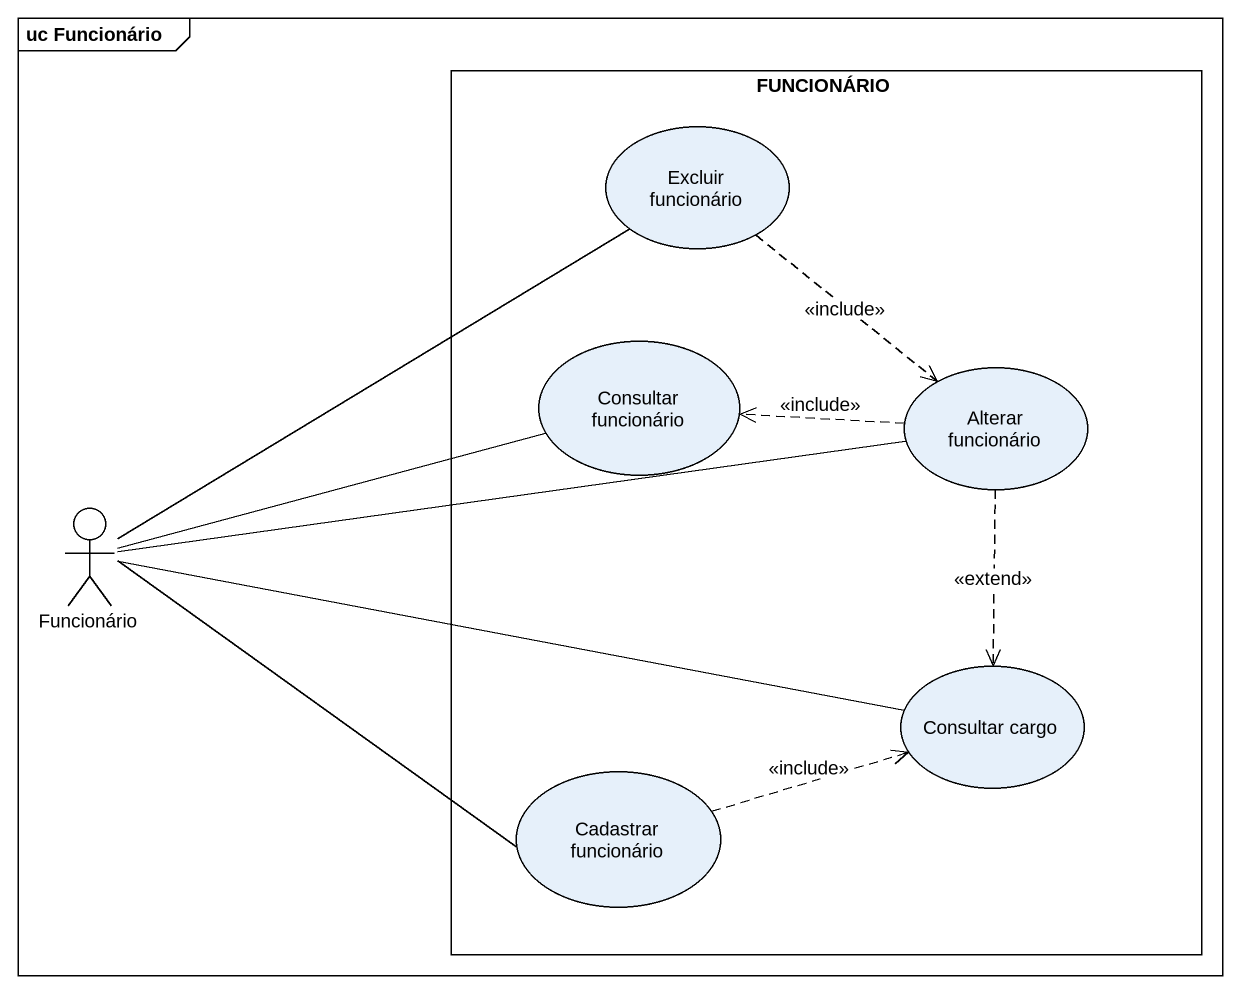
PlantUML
@startuml
mainframe uc Funcionário
rectangle FUNCIONÁRIO {
  usecase "Excluir funcionário" as Excluir_funcionário
  usecase "Consultar funcionário" as Consultar_funcionário
  usecase "Alterar funcionário" as Alterar_funcionário
  usecase "Consultar cargo" as Consultar_cargo
  usecase "Cadastrar funcionário" as Cadastrar_funcionário
}
actor Funcionário
Excluir_funcionário ..> Alterar_funcionário : <<include>>
Alterar_funcionário .left.> Consultar_funcionário : <<include>>
Alterar_funcionário ..> Consultar_cargo : <<extend>>
Funcionário -up- Excluir_funcionário
Funcionário -right- Consultar_funcionário
Funcionário -right- Alterar_funcionário
Funcionário -right- Consultar_cargo
Funcionário -right- Cadastrar_funcionário
Cadastrar_funcionário .right.> Consultar_cargo : <<include>>
@enduml
